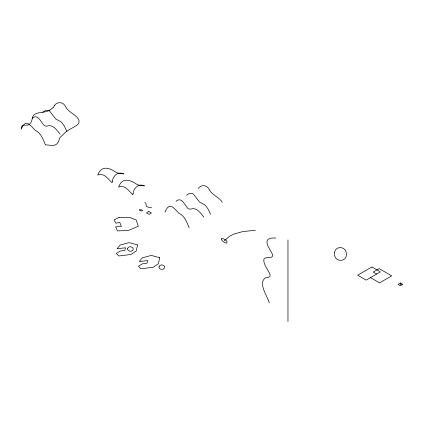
<?xml version="1.0" encoding="UTF-8"?>
<svg xmlns="http://www.w3.org/2000/svg" width="424" height="424" viewBox="0 0 424 424"><rect width="100%" height="100%" fill="white"/><g stroke="black" fill="none" stroke-linecap="round" stroke-linejoin="round"><path stroke-width="0.64" d="M48.792 110.627C43.54 113.606 33.258 110.775 32.213 118.662C31.763 122.08 29.526 126.013 25.514 125.186C23.039 124.561 20.575 126.559 21.253 129.15C25.286 118.752 29.844 124.386 34.439 129.617A9.916 5.724 60 0 0 35.621 130.491C41.123 133.221 43.206 139.554 45.379 144.844L52.64 145.474L55.205 144.95L56.652 144.155L58.327 141.998L59.832 137.71L64.978 132.792L68.497 130.083L75.445 126.214L77.974 124.359L79.055 122.552L78.906 120.156A19.308 10.086 -33.9 0 0 78.52 119.245C75.324 114.067 68.799 112.418 65.81 107.118C63.892 102.057 57.701 101.002 54.389 105.502M165.01 212.148C169.043 201.755 173.607 207.389 178.202 212.62A9.916 5.724 60 0 0 179.384 213.489C184.88 216.219 186.968 222.552 189.136 227.842M224.296 240.79L229.384 236.438A29.203 16.859 0 0 1 234.382 233.931L242.629 231.589L255.465 230.269M52.841 107.813L49.958 110.065M198.151 188.5C201.458 184.005 207.654 185.055 209.573 190.116C212.551 195.422 219.086 197.059 222.277 202.248M42.676 112.259L45.543 110.42L48.363 110.404A5.046 2.915 60 0 1 49.74 111.258L55.867 119.107L60.452 121.455L62.28 123.119L64.384 126.198L66.801 131.249M186.438 195.263L189.3 193.423L192.125 193.402A5.046 2.915 60 0 1 193.503 194.256L199.625 202.11L204.209 204.458L206.038 206.117L208.142 209.196L210.564 214.247M32.319 118.243C37.651 113.378 40.773 121.768 43.741 124.985C44.949 126.474 46.953 126.326 48.559 125.684C53.837 125.091 57.15 130.656 60.113 134.111M176.077 201.241C181.647 196.28 184.578 205.184 187.843 208.295C189.237 209.769 191.219 208.947 192.883 208.597C197.918 208.624 200.976 213.701 203.875 217.109M275.886 238.007C259.864 237.308 269.648 247.727 272.727 255.004C272.77 259.652 265.668 255.937 263.823 259.239C263.293 265.122 268.493 269.632 270.136 275.006C270.751 277.8 266.993 277.338 265.329 277.895C257.766 283.365 267.677 296.551 269.261 302.916M151.506 207.463L148.458 207.214L146.656 206.467A3.074 1.776 0 0 1 146.206 205.953L145.936 203.446L144.86 202.37M376.623 274.058L373.2 272.081L379.189 268.625L391.723 275.865L379.56 282.882L370.449 277.625M287.965 239.92L287.965 321.546M49.91 110.033A12.487 7.431 2.4 0 1 48.744 110.59M54.5 105.512A18.889 10.982 0.2 0 1 53.032 107.866M221.312 238.924L221.969 240.424L223.75 241.998A9.402 5.427 60 0 0 224.842 242.629C228.361 244.611 227.2 240.265 224.842 239.581A9.402 5.427 60 0 0 223.75 238.951L222.176 238.468L221.312 238.924M139.395 209.907L140.185 210.649A3.54 2.046 0 0 0 141.075 210.935L142.692 210.85L141.961 210.013A3.54 2.046 0 0 0 141.07 209.726L139.417 209.859M334.637 252.275L334.536 252.889A21.338 12.322 0 0 0 334.647 255.264C335.411 262.021 346.074 262.08 346.36 255.073A21.338 12.322 0 0 0 346.249 252.699C345.539 246.323 335.527 245.66 334.637 252.275M112.334 181.255L112.016 182.723C108.359 179.246 103.588 172.202 97.764 175.086C101.638 164.809 109.381 167.835 116.314 172.494A15.476 8.936 0 0 0 119.801 173.448L123.713 173.904C118.333 171.1 112.864 175.812 112.334 181.255M133.136 193.264L132.818 194.733C129.161 191.261 124.391 184.212 118.566 187.095C122.446 176.819 130.184 179.845 137.116 184.504A15.476 8.936 0 0 0 140.604 185.458L144.515 185.913C139.136 183.11 133.666 187.821 133.136 193.264M137.551 244.929L136.242 250.934L131.032 254.485L118.805 255.985L116.308 253.504L120.056 251.088L124.873 250.393L125.504 247.791L117.082 248.745L120.04 245.083L129.103 242.613L137.551 244.929M159.71 257.723L158.401 263.723L153.191 267.274L140.959 268.774L138.468 266.293L142.215 263.882L147.033 263.182L147.663 260.585L139.242 261.539L142.199 257.872L151.262 255.407L159.71 257.723M127.666 248.236L127.598 248.448A5.327 3.074 0 0 0 127.698 249.688L128.493 250.637L130.025 251.22A2.056 1.187 0 0 0 131.048 251.194L132.479 250.531L133.115 249.54A5.327 3.074 0 0 0 133.009 248.3L132.214 247.346L130.682 246.768A2.056 1.187 0 0 0 129.659 246.794L128.435 247.298L127.666 248.236M159.138 266.404L159.064 266.617A5.327 3.074 0 0 0 159.17 267.857L159.965 268.805L161.491 269.388A2.056 1.187 0 0 0 162.519 269.362L163.945 268.699L164.581 267.708A5.327 3.074 0 0 0 164.48 266.468L163.68 265.514L162.154 264.936A2.056 1.187 0 0 0 161.125 264.963L159.901 265.466L159.138 266.404M148.829 211.497L146.471 212.859L149.078 214.364L151.437 213.002L148.829 211.497M371.896 266.972L357.644 275.197L366.145 280.11L380.397 271.879L371.896 266.972M400.521 282.983L398.046 284.414L400.325 285.728L402.8 284.297L401.973 283.82L400.85 284.472L400.166 284.075L401.29 283.428L400.521 282.983M119.012 217.311L114.035 220.014L116.033 223.22L119.743 222.362L121.37 226.485L115.588 226.803L117.469 230.926L128.467 230.391L138.319 226.246L136.21 220.04L129.77 217.433L119.012 217.311"/></g></svg>
